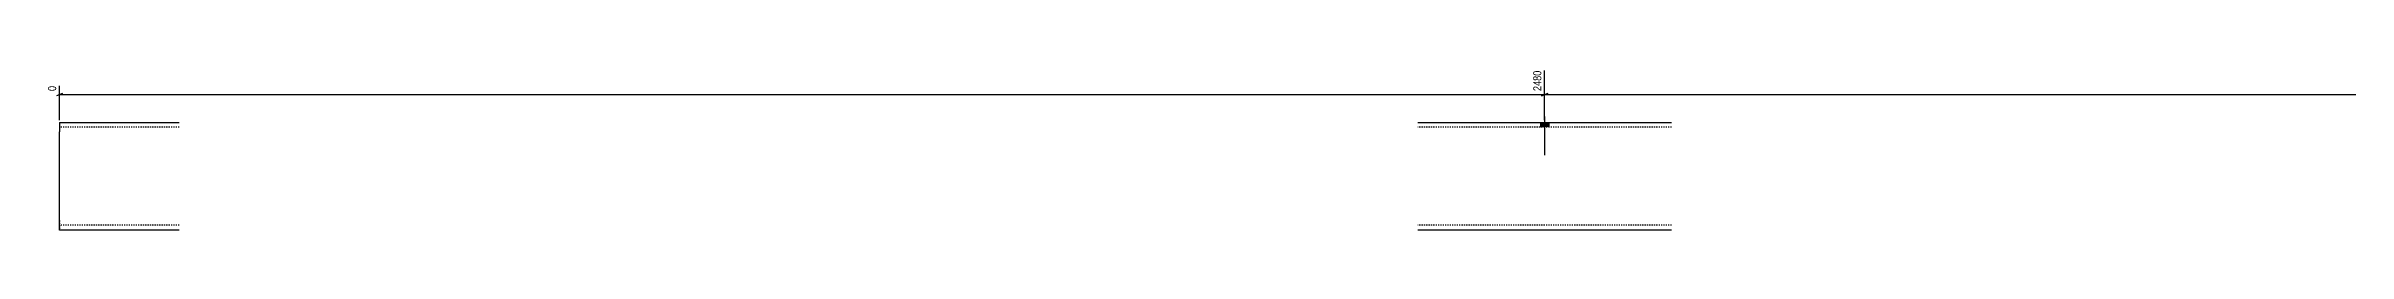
# Model space of a CAD drawing. Header units: millimetres. Extents: x 8 to 21594, y 10 to 324.
# Drawn here: x 8 to 3852, y 55 to 324 of the extents above; entities that cross this region are included whole.
import ezdxf

# ---------------------------------------------------------------- set-up
doc = ezdxf.new("R2010")
doc.units = ezdxf.units.MM
doc.linetypes.add('DXK_LINE_DOT2', pattern=[3.9198, 1.9599, -1.9599])
doc.layers.add('MÅLSÆTNING', color=7, linetype='Continuous')
doc.layers.add('STÅL', color=7, linetype='Continuous')
doc.styles.add('Arial Narrow', font='ARIALN.TTF', dxfattribs={"height": 0.2})

msp = doc.modelspace()

# ---------------------------------------------------------------- hatches: boundary and pattern name
at = {"layer": 'STÅL', "linetype": 'Continuous'}
msp.add_hatch(color=3, dxfattribs=at).paths.add_polyline_path([(2517.1, 235.1), (2503.1, 235.1), (2503.1, 227.1), (2517.1, 227.1)])

# ---------------------------------------------------------------- linework, layer by layer
at = {"layer": 'MÅLSÆTNING', "color": 7, "linetype": 'Continuous'}
for p, q in [((2510.1, 238.6), (2510.1, 321.5)), ((2510.1, 238.6), (2510.1, 321.5)), ((35.4, 283.5), (24.9, 279.3)), ((30.1, 238.6), (30.1, 295.9)), ((30.1, 281.4), (2510.1, 281.4)), ((2515.4, 283.5), (2504.9, 279.3)), ((2504.9, 279.3), (2515.4, 283.5)), ((2510.1, 281.4), (7331.7, 281.4))]:
    msp.add_line(p, q, dxfattribs=at)
at = {"layer": 'STÅL', "color": 2, "linetype": 'Continuous'}
for p, q in [((30.1, 235.1), (30.1, 219.1)), ((30.1, 235.1), (230.1, 235.1)), ((2298.1, 235.1), (2722.1, 235.1)), ((30.1, 71.1), (30.1, 219.1)), ((30.1, 55.1), (30.1, 71.1)), ((230.1, 55.1), (30.1, 55.1)), ((2722.1, 55.1), (2298.1, 55.1))]:
    msp.add_line(p, q, dxfattribs=at)
at = {"layer": 'STÅL', "color": 7, "linetype": 'DXK_LINE_DOT2'}
for p, q in [((30.1, 235.1), (30.1, 230.4)), ((230.1, 227.1), (30.1, 227.1)), ((2722.1, 227.1), (2298.1, 227.1)), ((30.1, 71.1), (30.1, 56.3)), ((230.1, 63.1), (30.1, 63.1)), ((2722.1, 63.1), (2298.1, 63.1))]:
    msp.add_line(p, q, dxfattribs=at)
at = {"layer": 'STÅL', "color": 3, "linetype": 'Continuous'}
for p, q in [((2503.1, 235.1), (2503.1, 227.1)), ((2510.1, 245.1), (2510.1, 180.1)), ((2517.1, 235.1), (2517.1, 227.1))]:
    msp.add_line(p, q, dxfattribs=at)

# ---------------------------------------------------------------- next in the draw order: wipeouts: each hides what was drawn before it
at = {"color": 0, "linetype": 'Continuous'}
for points in [[(2507.3, 324.3), (2487.7, 324.3), (2487.7, 284.6), (2507.3, 284.6)], [(27.3, 298.7), (7.7, 298.7), (7.7, 284.6), (27.3, 284.6)]]:
    msp.add_wipeout(points, dxfattribs=at).dxf.layer = 'MÅLSÆTNING'

# ---------------------------------------------------------------- next in the draw order: texts
at = {"layer": 'MÅLSÆTNING', "color": 3, "linetype": 'Continuous', "style": 'Arial Narrow'}
for s, height, p in [('2480', 13.36, (2504.5, 287.4)), ('0', 13.4, (24.5, 287.4))]:
    msp.add_text(s, height=height, rotation=90.0002, dxfattribs=at).set_placement(p)

doc.saveas('drawing.dxf')
